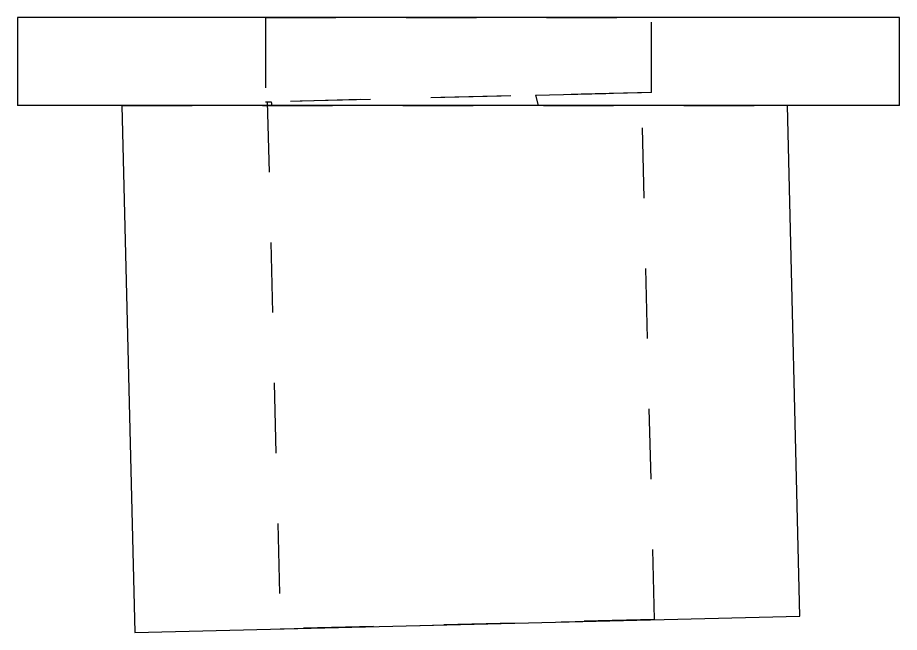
# Model space of a CAD drawing. Extents: x 0 to 2.76, y 0 to 2.38.
# Drawn here: x 0 to 1.255, y 1.506 to 2.381 of the extents above; entities that cross this region are included whole.
import ezdxf

# ---------------------------------------------------------------- set-up
doc = ezdxf.new("R2010")
doc.units = 0
doc.linetypes.add('HIDDEN', pattern=[0.062763, 0.041863, -0.0209])
doc.layers.add('FRONT', color=7, linetype='CONTINUOUS')
doc.layers.add('FRONT_HID', color=7, linetype='HIDDEN')

msp = doc.modelspace()

# ---------------------------------------------------------------- linework, layer by layer
at = {"layer": 'FRONT'}
for p, q in [((1.255263, 2.380703), (0, 2.380703)), ((0, 2.380703), (0, 2.255703)), ((1.255263, 2.255703), (1.255263, 2.380703)), ((1.255263, 2.255703), (0, 2.255703)), ((0.148295, 2.2557), (0.148437, 2.255703)), ((0.148295, 2.2557), (0.166701, 1.505926)), ((1.113784, 1.529175), (1.095949, 2.255703)), ((0.166701, 1.505926), (1.113784, 1.529175))]:
    msp.add_line(p, q, dxfattribs=at)
at = {"layer": 'FRONT_HID', "linetype": 'HIDDEN'}
for p, q in [((0.90222, 2.380703), (0.353043, 2.380703)), ((0.353043, 2.380703), (0.90222, 2.380703)), ((0.353043, 2.380703), (0.353043, 2.260726)), ((0.90222, 2.274208), (0.90222, 2.380703)), ((0.90222, 2.274208), (0.353043, 2.260726)), ((0.888204, 2.273863), (0.355469, 2.260786)), ((0.737306, 2.270159), (0.90222, 2.274208)), ((0.737306, 2.270159), (0.888204, 2.273863)), ((0.906609, 1.524089), (0.888204, 2.273863)), ((0.353043, 2.260726), (0.360981, 2.260921)), ((0.355469, 2.260786), (0.360981, 2.260921)), ((0.355469, 2.260786), (0.373875, 1.511011)), ((0.360981, 2.260921), (0.361809, 2.255703)), ((0.737306, 2.270159), (0.741162, 2.255703)), ((0.148437, 2.255703), (1.095949, 2.255703)), ((1.095949, 2.255703), (0.148437, 2.255703)), ((0.741162, 2.255703), (0.361809, 2.255703)), ((0.741162, 2.255703), (0.361809, 2.255703)), ((0.373875, 1.511011), (0.906609, 1.524089)), ((0.906609, 1.524089), (0.373875, 1.511011))]:
    msp.add_line(p, q, dxfattribs=at)

doc.saveas('drawing.dxf')
